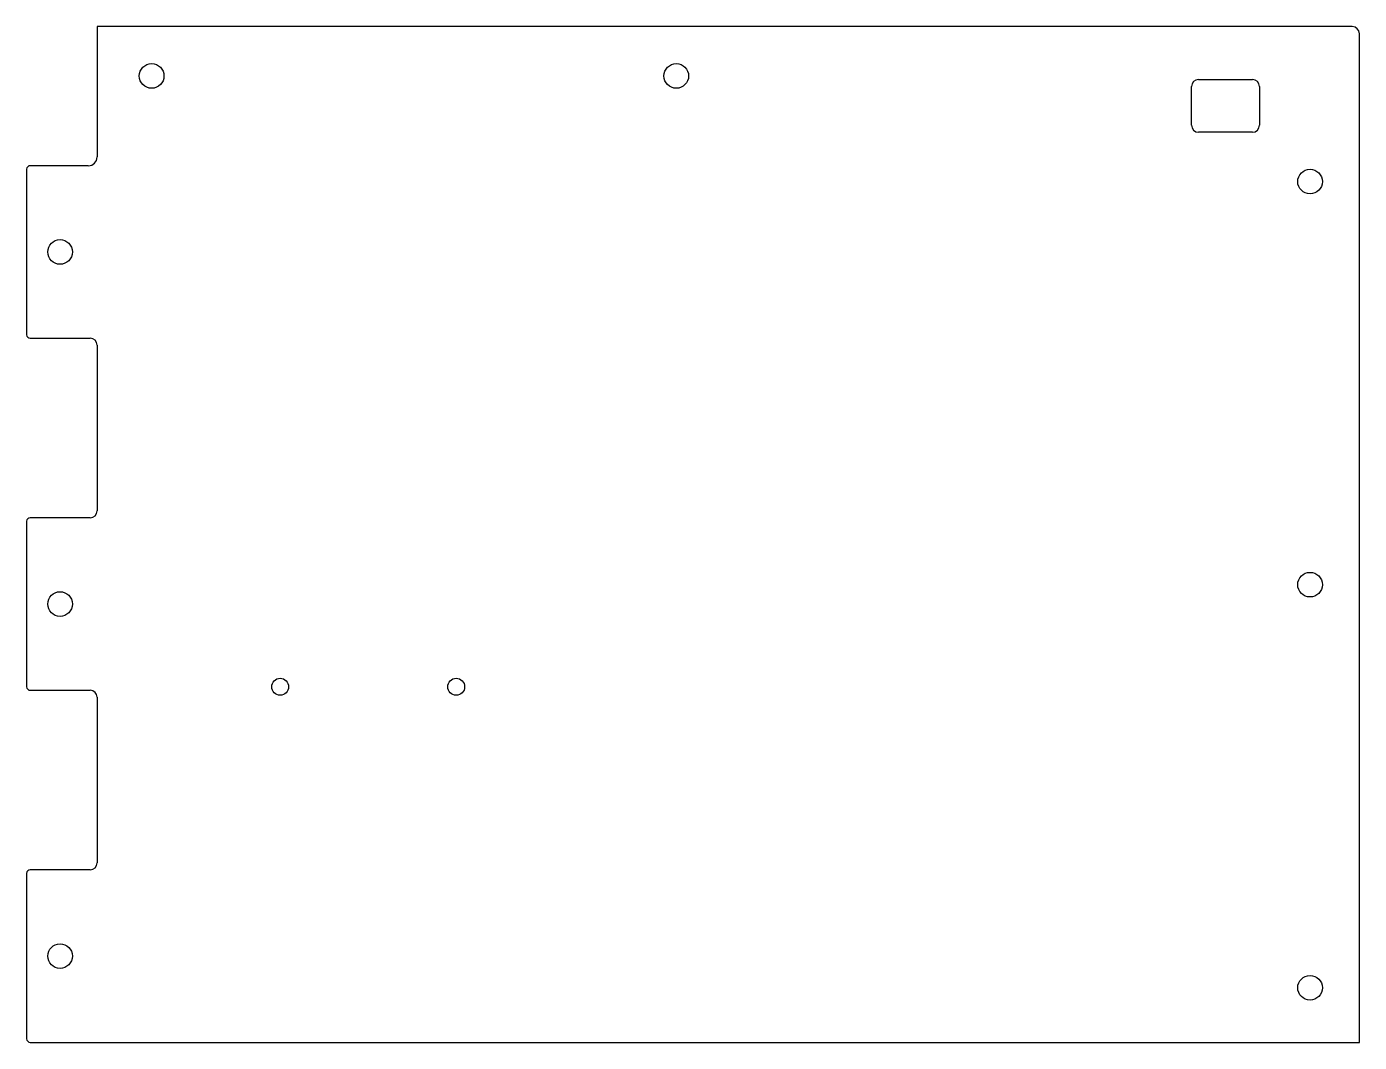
# Model space of a CAD drawing. Header units: millimetres. Extents: x -189 to 189, y -144 to 144.
import ezdxf

# ---------------------------------------------------------------- set-up
doc = ezdxf.new("R2010")
doc.units = ezdxf.units.MM
doc.layers.add('CUTOUTS', color=1, linetype='CONTINUOUS')
doc.layers.add('PERIMETER', color=5, linetype='CONTINUOUS')

msp = doc.modelspace()

# ---------------------------------------------------------------- linework, layer by layer
at = {"layer": 'CUTOUTS'}
for p, q in [((143.6, 129.25), (158.9, 129.25)), ((141.6, 116.25), (141.6, 127.25)), ((160.9, 127.25), (160.9, 116.25)), ((158.9, 114.25), (143.6, 114.25))]:
    msp.add_line(p, q, dxfattribs=at)
for centre, radius in [((-153.75, 130.25), 3.5), ((-4.75, 130.25), 3.5), ((175.25, 100.25), 3.5), ((-179.75, 80.25), 3.5), ((175.25, -14.25), 3.5), ((-179.75, -19.75), 3.5), ((-117.25, -43.25), 2.4), ((-67.25, -43.25), 2.4), ((-179.75, -119.75), 3.5), ((175.25, -128.75), 3.5)]:
    msp.add_circle(centre, radius, dxfattribs=at)
for centre, start, end in [((143.6, 127.25), 90, 180), ((158.9, 127.25), 0, 90), ((143.6, 116.25), 180, 270), ((158.9, 116.25), -90, 0)]:
    msp.add_arc(centre, 2, start, end, dxfattribs=at)
at = {"layer": 'PERIMETER'}
for p, q in [((187.25, 144.25), (-169.25, 144.25)), ((-169.25, 144.25), (-169.25, 107.25)), ((189.25, -144.25), (189.25, 142.25)), ((-189.25, 103.75), (-189.25, 56.75)), ((-171.75, 104.75), (-188.25, 104.75)), ((-188.25, 55.75), (-171.25, 55.75)), ((-169.25, 53.75), (-169.25, 6.75)), ((-171.25, 4.75), (-188.25, 4.75)), ((-189.25, 3.75), (-189.25, -43.25)), ((-188.25, -44.25), (-171.25, -44.25)), ((-169.25, -46.25), (-169.25, -93.25)), ((-189.25, -96.25), (-189.25, -143.25)), ((-171.25, -95.25), (-188.25, -95.25)), ((-188.25, -144.25), (189.25, -144.25))]:
    msp.add_line(p, q, dxfattribs=at)
for centre, radius, start, end in [((187.25, 142.25), 2, 0, 90), ((-171.75, 107.25), 2.5, -90, 0), ((-188.25, 103.75), 1, 90, 180), ((-188.25, 56.75), 1, 180, 270), ((-171.25, 53.75), 2, 0, 90), ((-188.25, 3.75), 1, 90, 180), ((-171.25, 6.75), 2, -90, 0), ((-188.25, -43.25), 1, 180, 270), ((-171.25, -46.25), 2, 0, 90), ((-171.25, -93.25), 2, -90, 0), ((-188.25, -96.25), 1, 90, 180), ((-188.25, -143.25), 1, 180, 270)]:
    msp.add_arc(centre, radius, start, end, dxfattribs=at)

doc.saveas('drawing.dxf')
